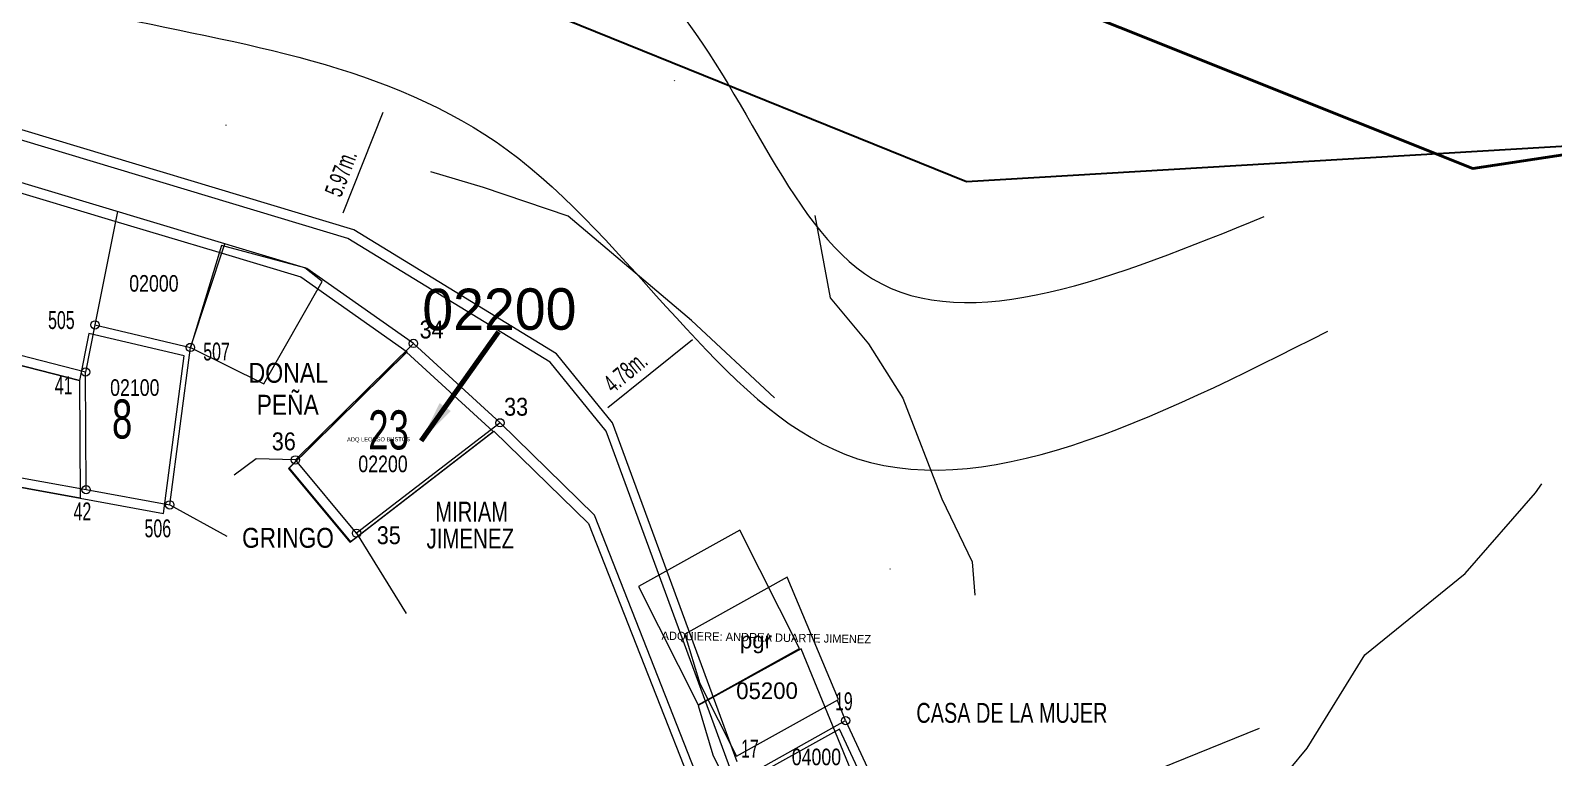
# Model space of a CAD drawing. Header units: inches. Extents: x 610851 to 630254, y 1234683 to 1264905.
# Drawn here: x 623248.4 to 623432.1, y 1244625.4 to 1244713.1 of the extents above; entities that cross this region are included whole.
import ezdxf
from ezdxf.enums import TextEntityAlignment as Align

# ---------------------------------------------------------------- set-up
doc = ezdxf.new("R2010")
doc.units = ezdxf.units.IN
doc.header["$MEASUREMENT"] = 0
doc.linetypes.add('DGN6', pattern=[126.423315, 0, -25.284663, 50.569326, -25.284663, 0, -25.284663])
for name, color, linetype, lineweight in [('Areas Administrativas', 7, 'Continuous', 0), ('CONTORNOLevel 61', 7, 'Continuous', 0), ('Default', 7, 'Continuous', 0), ('LAYER000', 7, 'Continuous', 0), ('Level 18', 7, 'Continuous', 0), ('Level 2', 7, 'Continuous', 0), ('Level 20', 7, 'Continuous', 0), ('Level 3', 7, 'Continuous', 0), ('Level 4', 7, 'Continuous', 0), ('Level 51', 7, 'Continuous', 0), ('Level 7', 7, 'Continuous', 0), ('mon proposed', 3, 'Continuous', 0)]:
    doc.layers.add(name, color=color, linetype=linetype, lineweight=lineweight)
doc.styles.add('Styledgn000', font='dgn000.shx')
doc.styles.add('Styledgn003', font='dgn003.shx')
doc.styles.add('Styledgn032', font='dgn032.shx')
doc.styles.add('Styletxt', font='txt.shx')
doc.styles.add('Working', font='dgn001.shx', dxfattribs={"height": 2.7432})
doc.dimstyles.new('STANDARD-Linear', dxfattribs={"dimtxt": 1.5, "dimasz": 1.13, "dimexe": 0.125, "dimexo": 0.000625, "dimgap": 0.3, "dimtad": 1, "dimzin": 7, "dimdsep": 46, "dimtxsty": 'Styletxt', "dimsah": 1, "dimcen": 2.5, "dimclrd": 1, "dimclre": 1, "dimclrt": 2, "dimaunit": 1, "dimadec": 7, "dimazin": 0, "dimtfac": 1, "dimtofl": 0, "dimtmove": 1, "dimatfit": 3, "dimfxl": 1, "dimtolj": 1, "dimtzin": 0, "dimarcsym": 0})

msp = doc.modelspace()

# ---------------------------------------------------------------- linework, layer by layer
at = {"layer": 'Areas Administrativas', "color": 6, "linetype": 'Continuous', "lineweight": 30, "flags": 128}
msp.add_lwpolyline([(622894.85156, 1244814.06041), (622977.90514, 1244870.56768), (623037.54252, 1244902.51628), (623179.18129, 1244791.76114), (623271.83222, 1244731.05881), (623361.28829, 1244694.8504), (623468.84856, 1244701.24012), (623583.86351, 1244712.95461), (623586.06059, 1244795.83131), (623702.07331, 1244785.37142), (623718.04761, 1244704.43498), (623807.50368, 1244704.43498), (623876.72564, 1244791.76114), (623892.69993, 1244841.81394), (623935.29806, 1244848.20366), (623980.68813, 1244838.49389)], dxfattribs=at)
at = {"layer": 'CONTORNOLevel 61', "color": 3, "linetype": 'Continuous', "lineweight": 40, "flags": 128}
msp.add_lwpolyline([(623830.08827, 1244691.95211), (623649.64127, 1244719.6636), (623507.57259, 1244709.33135), (623422.33138, 1244696.41603), (623280.2627, 1244753.24351), (623019.37295, 1244903.06143), (622897.9688, 1244869.48157), (622883.33142, 1244790.26752), (622985.79303, 1244425.19404), (623003.87447, 1244107.47681), (623001.29138, 1243955.07586)], dxfattribs=at)
at = {"layer": 'Default', "color": 2, "linetype": 'Continuous', "lineweight": 0, "flags": 128}
msp.add_lwpolyline([(623328.92093, 1244631.71076), (623341.1601, 1244638.508), (623333.96356, 1244652.79824), (623321.7244, 1244646.001), (623328.92093, 1244631.71076)], dxfattribs=at)
msp.add_lwpolyline([(623328.92093, 1244631.71076), (623341.1601, 1244638.508), (623333.96356, 1244652.79824), (623321.7244, 1244646.001), (623328.92093, 1244631.71076)], dxfattribs=at)
msp.add_lwpolyline([(623328.92093, 1244631.71076), (623341.1601, 1244638.508), (623333.96356, 1244652.79824), (623321.7244, 1244646.001), (623328.92093, 1244631.71076)], dxfattribs=at)
at = {"layer": 'LAYER000', "color": 4, "linetype": 'Continuous', "lineweight": 0}
for p, q in [((623287.42429, 1244689.00496), (623237.00449, 1244704.17696)), ((623287.42429, 1244689.00496), (623237.00449, 1244704.17696)), ((623287.42429, 1244689.00496), (623237.00449, 1244704.17696)), ((623281.74359, 1244684.35966), (623233.24049, 1244698.94366)), ((623281.74359, 1244684.35966), (623233.24049, 1244698.94366)), ((623281.74359, 1244684.35966), (623233.24049, 1244698.94366)), ((623311.83279, 1244674.05896), (623287.42429, 1244689.00496)), ((623311.83279, 1244674.05896), (623287.42429, 1244689.00496)), ((623311.83279, 1244674.05896), (623287.42429, 1244689.00496)), ((623294.58999, 1244675.31066), (623281.74359, 1244684.35966)), ((623294.58999, 1244675.31066), (623281.74359, 1244684.35966)), ((623294.58999, 1244675.31066), (623281.74359, 1244684.35966)), ((623318.57789, 1244665.74196), (623311.83279, 1244674.05896)), ((623318.57789, 1244665.74196), (623311.83279, 1244674.05896)), ((623318.57789, 1244665.74196), (623311.83279, 1244674.05896)), ((623316.43749, 1244654.60666), (623305.03099, 1244665.73566)), ((623316.43749, 1244654.60666), (623305.03099, 1244665.73566)), ((623316.43749, 1244654.60666), (623305.03099, 1244665.73566)), ((623333.61879, 1244624.83696), (623318.57789, 1244665.74196)), ((623333.61879, 1244624.83696), (623318.57789, 1244665.74196)), ((623333.61879, 1244624.83696), (623318.57789, 1244665.74196)), ((623337.04259, 1244602.17766), (623316.43749, 1244654.60666)), ((623337.04259, 1244602.17766), (623316.43749, 1244654.60666)), ((623337.04259, 1244602.17766), (623316.43749, 1244654.60666))]:
    msp.add_line(p, q, dxfattribs=at)
at = {"layer": 'LAYER000', "color": 1, "linetype": 'Continuous', "lineweight": 0}
for p, q in [((623258.92457, 1244691.22092), (623256.19792, 1244677.54963)), ((623258.92457, 1244691.22092), (623256.19792, 1244677.54963)), ((623258.92457, 1244691.22092), (623256.19792, 1244677.54963)), ((623267.70439, 1244674.82352), (623271.8528, 1244687.33364)), ((623267.70439, 1244674.82352), (623271.8528, 1244687.33364)), ((623267.70439, 1244674.82352), (623271.8528, 1244687.33364))]:
    msp.add_line(p, q, dxfattribs=at)
at = {"layer": 'LAYER000', "color": 1, "linetype": 'Continuous', "lineweight": 0, "flags": 128}
for points in [[(623286.11715, 1244691.04982), (623290.95484, 1244703.22262)], [(623286.11715, 1244691.04982), (623290.95484, 1244703.22262)], [(623286.11715, 1244691.04982), (623290.95484, 1244703.22262)], [(623318.01857, 1244667.57937), (623328.23615, 1244675.7758)], [(623318.01857, 1244667.57937), (623328.23615, 1244675.7758)], [(623318.01857, 1244667.57937), (623328.23615, 1244675.7758)], [(623280.37149, 1244661.26682), (623275.62142, 1244661.38683), (623272.99795, 1244659.42136)], [(623280.37149, 1244661.26682), (623275.62142, 1244661.38683), (623272.99795, 1244659.42136)], [(623280.37149, 1244661.26682), (623275.62142, 1244661.38683), (623272.99795, 1244659.42136)], [(623265.21676, 1244655.83668), (623272.0877, 1244652.04219)], [(623265.21676, 1244655.83668), (623272.0877, 1244652.04219)], [(623265.21676, 1244655.83668), (623272.0877, 1244652.04219)], [(623287.73399, 1244652.41866), (623293.72341, 1244642.73082)], [(623287.73399, 1244652.41866), (623293.72341, 1244642.73082)], [(623287.73399, 1244652.41866), (623293.72341, 1244642.73082)], [(623365.19149, 1244616.14796), (623396.60551, 1244628.91793)], [(623365.19149, 1244616.14796), (623396.60551, 1244628.91793)], [(623365.19149, 1244616.14796), (623396.60551, 1244628.91793)]]:
    msp.add_lwpolyline(points, dxfattribs=at)
at = {"layer": 'LAYER000', "color": 1, "linetype": 'Continuous', "lineweight": 0}
for points, knots in [([(622935.52212, 1244904.55236), (622956.16181, 1244906.91028), (623002.7747, 1244912.23545), (623080.87554, 1244864.18944), (623158.23557, 1244800.78744), (623234.24786, 1244723.5243), (623325.17701, 1244738.35517), (623345.34254, 1244669.45022), (623379.34322, 1244683.34315), (623397.17965, 1244690.63124)], [0, 0, 0, 0, 0.113801214, 0.257009748, 0.488972779, 0.692809216, 0.829460035, 0.910536414, 1, 1, 1, 1]), ([(622935.52212, 1244904.55236), (622956.16181, 1244906.91028), (623002.7747, 1244912.23545), (623080.87554, 1244864.18944), (623158.23557, 1244800.78744), (623234.24786, 1244723.5243), (623325.17701, 1244738.35517), (623345.34254, 1244669.45022), (623379.34322, 1244683.34315), (623397.17965, 1244690.63124)], [0, 0, 0, 0, 0.113801214, 0.257009748, 0.488972779, 0.692809216, 0.829460035, 0.910536414, 1, 1, 1, 1]), ([(622935.52212, 1244904.55236), (622956.16181, 1244906.91028), (623002.7747, 1244912.23545), (623080.87554, 1244864.18944), (623158.23557, 1244800.78744), (623234.24786, 1244723.5243), (623325.17701, 1244738.35517), (623345.34254, 1244669.45022), (623379.34322, 1244683.34315), (623397.17965, 1244690.63124)], [0, 0, 0, 0, 0.113801214, 0.257009748, 0.488972779, 0.692809216, 0.829460035, 0.910536414, 1, 1, 1, 1]), ([(622934.71029, 1244886.41743), (622952.45105, 1244889.143), (622982.82569, 1244893.80955), (623016.04797, 1244868.94925), (623048.25271, 1244862.84663), (623070.24743, 1244845.78014), (623086.49844, 1244832.27633), (623099.93368, 1244820.98059), (623112.44388, 1244805.54213), (623139.8163, 1244793.10116), (623166.26623, 1244766.33973), (623201.57369, 1244731.52155), (623252.32094, 1244714.07571), (623310.45575, 1244706.69782), (623343.7404, 1244645.90847), (623383.85769, 1244666.18506), (623404.83649, 1244676.78843)], [0, 0, 0, 0, 0.094495204, 0.161788922, 0.218321324, 0.272433928, 0.312526691, 0.335755742, 0.369392212, 0.420899995, 0.497881445, 0.576292096, 0.692048059, 0.788186899, 0.889235204, 1, 1, 1, 1]), ([(622934.71029, 1244886.41743), (622952.45105, 1244889.143), (622982.82569, 1244893.80955), (623016.04797, 1244868.94925), (623048.25271, 1244862.84663), (623070.24743, 1244845.78014), (623086.49844, 1244832.27633), (623099.93368, 1244820.98059), (623112.44388, 1244805.54213), (623139.8163, 1244793.10116), (623166.26623, 1244766.33973), (623201.57369, 1244731.52155), (623252.32094, 1244714.07571), (623310.45575, 1244706.69782), (623343.7404, 1244645.90847), (623383.85769, 1244666.18506), (623404.83649, 1244676.78843)], [0, 0, 0, 0, 0.094495204, 0.161788922, 0.218321324, 0.272433928, 0.312526691, 0.335755742, 0.369392212, 0.420899995, 0.497881445, 0.576292096, 0.692048059, 0.788186899, 0.889235204, 1, 1, 1, 1]), ([(622934.71029, 1244886.41743), (622952.45105, 1244889.143), (622982.82569, 1244893.80955), (623016.04797, 1244868.94925), (623048.25271, 1244862.84663), (623070.24743, 1244845.78014), (623086.49844, 1244832.27633), (623099.93368, 1244820.98059), (623112.44388, 1244805.54213), (623139.8163, 1244793.10116), (623166.26623, 1244766.33973), (623201.57369, 1244731.52155), (623252.32094, 1244714.07571), (623310.45575, 1244706.69782), (623343.7404, 1244645.90847), (623383.85769, 1244666.18506), (623404.83649, 1244676.78843)], [0, 0, 0, 0, 0.094495204, 0.161788922, 0.218321324, 0.272433928, 0.312526691, 0.335755742, 0.369392212, 0.420899995, 0.497881445, 0.576292096, 0.692048059, 0.788186899, 0.889235204, 1, 1, 1, 1])]:
    msp.add_open_spline(points, degree=3, knots=knots, dxfattribs=at)
for p in [(623280.36829, 1244661.27566), (623280.36829, 1244661.27566), (623280.36829, 1244661.27566), (623287.73399, 1244652.42366), (623287.73399, 1244652.42366), (623287.73399, 1244652.42366)]:
    msp.add_point(p, dxfattribs=at)
at = {"layer": 'Level 18', "color": 2, "linetype": 'Continuous', "lineweight": 0}
msp.add_line((623346.70299, 1244629.80896), (623345.74269, 1244632.22512), dxfattribs=at)
msp.add_line((623346.70299, 1244629.80896), (623345.74269, 1244632.22512), dxfattribs=at)
msp.add_line((623346.70299, 1244629.80896), (623345.74269, 1244632.22512), dxfattribs=at)
at = {"layer": 'Level 2', "color": 1, "linetype": 'DGN6', "lineweight": 0, "flags": 128}
for points in [[(622922.75758, 1244957.5882), (622933.44258, 1244955.6662), (622937.02558, 1244953.1612), (622942.66858, 1244948.1352), (622947.78658, 1244944.6302), (622953.91958, 1244941.1342), (622961.59358, 1244936.1302), (622965.17058, 1244934.1332), (622969.74558, 1244933.6722), (622978.38158, 1244933.2532), (622986.00858, 1244932.3152), (622994.63258, 1244932.9122), (622998.69458, 1244932.9542), (623010.89558, 1244931.5552), (623017.02858, 1244928.0602), (623021.62158, 1244926.0742), (623026.23758, 1244922.0552), (623031.89858, 1244915.5042), (623036.07158, 1244905.8882), (623039.74958, 1244895.2502), (623043.39158, 1244887.6622), (623047.58258, 1244876.5202), (623056.31258, 1244867.9682), (623089.93058, 1244858.6562), (623097.59858, 1244854.1602), (623107.33158, 1244846.6352), (623117.03058, 1244842.1592), (623129.29158, 1244835.6772), (623136.43958, 1244832.1922), (623147.20058, 1244823.6612), (623156.42058, 1244816.6392), (623163.12658, 1244807.5572), (623166.23758, 1244801.9972), (623170.94158, 1244790.3532), (623174.09958, 1244780.7262), (623178.22058, 1244775.6852), (623181.33658, 1244769.6162), (623184.94358, 1244765.0782), (623186.48958, 1244763.0602), (623196.20658, 1244757.0602), (623206.90258, 1244754.1202), (623217.06758, 1244753.2092), (623224.74758, 1244747.6962), (623233.93258, 1244743.7242), (623246.15158, 1244740.8002), (623254.83458, 1244736.3142), (623268.54758, 1244735.9472), (623278.75358, 1244731.4772), (623289.96958, 1244727.5262), (623297.10658, 1244725.0582), (623305.26458, 1244722.0922), (623309.85058, 1244720.6142), (623318.52258, 1244717.1452), (623326.77458, 1244706.0462), (623333.90558, 1244704.0862), (623342.12758, 1244695.5282), (623344.83758, 1244680.8132), (623349.47058, 1244675.2692), (623353.60858, 1244668.7032), (623358.31958, 1244656.5502), (623361.96158, 1244648.9622), (623362.55758, 1244641.3422), (623364.18658, 1244632.2082), (623366.84258, 1244622.0682), (623367.43858, 1244614.4482), (623370.60258, 1244604.3132), (623373.15258, 1244603.3222), (623379.24458, 1244603.3852), (623387.31358, 1244608.0442), (623394.32058, 1244616.7592), (623402.33158, 1244626.5022), (623409.30958, 1244637.7582), (623421.38158, 1244647.5422), (623429.89958, 1244657.2902), (623436.88858, 1244667.5302), (623446.41658, 1244677.7962), (623460.51858, 1244687.6012), (623476.16858, 1244695.3892), (623492.35458, 1244700.6402), (623504.49058, 1244704.8332), (623518.18058, 1244706.4992), (623528.81158, 1244709.1512), (623535.94258, 1244707.1912), (623551.67358, 1244707.8622), (623564.87358, 1244707.9992), (623578.57458, 1244708.6492), (623589.77758, 1244705.7142), (623602.99458, 1244704.3262), (623609.08658, 1244704.3892), (623617.22758, 1244702.9482)], [(622922.75758, 1244957.5882), (622933.44258, 1244955.6662), (622937.02558, 1244953.1612), (622942.66858, 1244948.1352), (622947.78658, 1244944.6302), (622953.91958, 1244941.1342), (622961.59358, 1244936.1302), (622965.17058, 1244934.1332), (622969.74558, 1244933.6722), (622978.38158, 1244933.2532), (622986.00858, 1244932.3152), (622994.63258, 1244932.9122), (622998.69458, 1244932.9542), (623010.89558, 1244931.5552), (623017.02858, 1244928.0602), (623021.62158, 1244926.0742), (623026.23758, 1244922.0552), (623031.89858, 1244915.5042), (623036.07158, 1244905.8882), (623039.74958, 1244895.2502), (623043.39158, 1244887.6622), (623047.58258, 1244876.5202), (623056.31258, 1244867.9682), (623089.93058, 1244858.6562), (623097.59858, 1244854.1602), (623107.33158, 1244846.6352), (623117.03058, 1244842.1592), (623129.29158, 1244835.6772), (623136.43958, 1244832.1922), (623147.20058, 1244823.6612), (623156.42058, 1244816.6392), (623163.12658, 1244807.5572), (623166.23758, 1244801.9972), (623170.94158, 1244790.3532), (623174.09958, 1244780.7262), (623178.22058, 1244775.6852), (623181.33658, 1244769.6162), (623184.94358, 1244765.0782), (623186.48958, 1244763.0602), (623196.20658, 1244757.0602), (623206.90258, 1244754.1202), (623217.06758, 1244753.2092), (623224.74758, 1244747.6962), (623233.93258, 1244743.7242), (623246.15158, 1244740.8002), (623254.83458, 1244736.3142), (623268.54758, 1244735.9472), (623278.75358, 1244731.4772), (623289.96958, 1244727.5262), (623297.10658, 1244725.0582), (623305.26458, 1244722.0922), (623309.85058, 1244720.6142), (623318.52258, 1244717.1452), (623326.77458, 1244706.0462), (623333.90558, 1244704.0862), (623342.12758, 1244695.5282), (623344.83758, 1244680.8132), (623349.47058, 1244675.2692), (623353.60858, 1244668.7032), (623358.31958, 1244656.5502), (623361.96158, 1244648.9622), (623362.55758, 1244641.3422), (623364.18658, 1244632.2082), (623366.84258, 1244622.0682), (623367.43858, 1244614.4482), (623370.60258, 1244604.3132), (623373.15258, 1244603.3222), (623379.24458, 1244603.3852), (623387.31358, 1244608.0442), (623394.32058, 1244616.7592), (623402.33158, 1244626.5022), (623409.30958, 1244637.7582), (623421.38158, 1244647.5422), (623429.89958, 1244657.2902), (623436.88858, 1244667.5302), (623446.41658, 1244677.7962), (623460.51858, 1244687.6012), (623476.16858, 1244695.3892), (623492.35458, 1244700.6402), (623504.49058, 1244704.8332), (623518.18058, 1244706.4992), (623528.81158, 1244709.1512), (623535.94258, 1244707.1912), (623551.67358, 1244707.8622), (623564.87358, 1244707.9992), (623578.57458, 1244708.6492), (623589.77758, 1244705.7142), (623602.99458, 1244704.3262), (623609.08658, 1244704.3892), (623617.22758, 1244702.9482)], [(622922.75758, 1244957.5882), (622933.44258, 1244955.6662), (622937.02558, 1244953.1612), (622942.66858, 1244948.1352), (622947.78658, 1244944.6302), (622953.91958, 1244941.1342), (622961.59358, 1244936.1302), (622965.17058, 1244934.1332), (622969.74558, 1244933.6722), (622978.38158, 1244933.2532), (622986.00858, 1244932.3152), (622994.63258, 1244932.9122), (622998.69458, 1244932.9542), (623010.89558, 1244931.5552), (623017.02858, 1244928.0602), (623021.62158, 1244926.0742), (623026.23758, 1244922.0552), (623031.89858, 1244915.5042), (623036.07158, 1244905.8882), (623039.74958, 1244895.2502), (623043.39158, 1244887.6622), (623047.58258, 1244876.5202), (623056.31258, 1244867.9682), (623089.93058, 1244858.6562), (623097.59858, 1244854.1602), (623107.33158, 1244846.6352), (623117.03058, 1244842.1592), (623129.29158, 1244835.6772), (623136.43958, 1244832.1922), (623147.20058, 1244823.6612), (623156.42058, 1244816.6392), (623163.12658, 1244807.5572), (623166.23758, 1244801.9972), (623170.94158, 1244790.3532), (623174.09958, 1244780.7262), (623178.22058, 1244775.6852), (623181.33658, 1244769.6162), (623184.94358, 1244765.0782), (623186.48958, 1244763.0602), (623196.20658, 1244757.0602), (623206.90258, 1244754.1202), (623217.06758, 1244753.2092), (623224.74758, 1244747.6962), (623233.93258, 1244743.7242), (623246.15158, 1244740.8002), (623254.83458, 1244736.3142), (623268.54758, 1244735.9472), (623278.75358, 1244731.4772), (623289.96958, 1244727.5262), (623297.10658, 1244725.0582), (623305.26458, 1244722.0922), (623309.85058, 1244720.6142), (623318.52258, 1244717.1452), (623326.77458, 1244706.0462), (623333.90558, 1244704.0862), (623342.12758, 1244695.5282), (623344.83758, 1244680.8132), (623349.47058, 1244675.2692), (623353.60858, 1244668.7032), (623358.31958, 1244656.5502), (623361.96158, 1244648.9622), (623362.55758, 1244641.3422), (623364.18658, 1244632.2082), (623366.84258, 1244622.0682), (623367.43858, 1244614.4482), (623370.60258, 1244604.3132), (623373.15258, 1244603.3222), (623379.24458, 1244603.3852), (623387.31358, 1244608.0442), (623394.32058, 1244616.7592), (623402.33158, 1244626.5022), (623409.30958, 1244637.7582), (623421.38158, 1244647.5422), (623429.89958, 1244657.2902), (623436.88858, 1244667.5302), (623446.41658, 1244677.7962), (623460.51858, 1244687.6012), (623476.16858, 1244695.3892), (623492.35458, 1244700.6402), (623504.49058, 1244704.8332), (623518.18058, 1244706.4992), (623528.81158, 1244709.1512), (623535.94258, 1244707.1912), (623551.67358, 1244707.8622), (623564.87358, 1244707.9992), (623578.57458, 1244708.6492), (623589.77758, 1244705.7142), (623602.99458, 1244704.3262), (623609.08658, 1244704.3892), (623617.22758, 1244702.9482)], [(623612.30958, 1244689.1702), (623599.61258, 1244689.5482), (623587.40458, 1244691.4552), (623576.23658, 1244691.3392), (623561.00058, 1244691.6902), (623549.31858, 1244692.0782), (623535.06858, 1244694.9812), (623523.91758, 1244693.3412), (623512.78458, 1244690.1752), (623503.18058, 1244686.5172), (623488.03858, 1244678.7352), (623478.45758, 1244673.0432), (623468.87758, 1244667.3522), (623454.32058, 1244652.9672), (623448.83658, 1244644.2682), (623440.83158, 1244634.0172), (623430.30558, 1244622.2152), (623423.32858, 1244610.9592), (623413.80058, 1244600.6922), (623400.78458, 1244584.7982), (623395.27658, 1244578.1322), (623385.71958, 1244570.4072), (623380.17658, 1244566.7912), (623373.58858, 1244565.7062), (623367.98058, 1244567.6822), (623365.90258, 1244571.7272), (623364.31558, 1244577.3032), (623360.51958, 1244598.1082), (623357.76358, 1244616.8902), (623355.64458, 1244624.4942), (623353.48458, 1244635.6562), (623351.78458, 1244650.8902), (623344.57658, 1244659.4582), (623338.37858, 1244668.5452), (623328.11358, 1244678.0982), (623313.24458, 1244690.6542), (623303.04958, 1244694.1082), (623289.80358, 1244698.0382), (623273.51758, 1244701.4282), (623254.70458, 1244703.7762), (623237.36158, 1244710.7142), (623227.19058, 1244712.1342), (623211.90158, 1244717.0602), (623200.65058, 1244724.0612), (623187.32758, 1244734.5992), (623183.66758, 1244743.7132), (623173.95758, 1244749.2042), (623169.31158, 1244755.7652), (623163.14358, 1244762.3112), (623157.49458, 1244767.8452)], [(623612.30958, 1244689.1702), (623599.61258, 1244689.5482), (623587.40458, 1244691.4552), (623576.23658, 1244691.3392), (623561.00058, 1244691.6902), (623549.31858, 1244692.0782), (623535.06858, 1244694.9812), (623523.91758, 1244693.3412), (623512.78458, 1244690.1752), (623503.18058, 1244686.5172), (623488.03858, 1244678.7352), (623478.45758, 1244673.0432), (623468.87758, 1244667.3522), (623454.32058, 1244652.9672), (623448.83658, 1244644.2682), (623440.83158, 1244634.0172), (623430.30558, 1244622.2152), (623423.32858, 1244610.9592), (623413.80058, 1244600.6922), (623400.78458, 1244584.7982), (623395.27658, 1244578.1322), (623385.71958, 1244570.4072), (623380.17658, 1244566.7912), (623373.58858, 1244565.7062), (623367.98058, 1244567.6822), (623365.90258, 1244571.7272), (623364.31558, 1244577.3032), (623360.51958, 1244598.1082), (623357.76358, 1244616.8902), (623355.64458, 1244624.4942), (623353.48458, 1244635.6562), (623351.78458, 1244650.8902), (623344.57658, 1244659.4582), (623338.37858, 1244668.5452), (623328.11358, 1244678.0982), (623313.24458, 1244690.6542), (623303.04958, 1244694.1082), (623289.80358, 1244698.0382), (623273.51758, 1244701.4282), (623254.70458, 1244703.7762), (623237.36158, 1244710.7142), (623227.19058, 1244712.1342), (623211.90158, 1244717.0602), (623200.65058, 1244724.0612), (623187.32758, 1244734.5992), (623183.66758, 1244743.7132), (623173.95758, 1244749.2042), (623169.31158, 1244755.7652), (623163.14358, 1244762.3112), (623157.49458, 1244767.8452)], [(623612.30958, 1244689.1702), (623599.61258, 1244689.5482), (623587.40458, 1244691.4552), (623576.23658, 1244691.3392), (623561.00058, 1244691.6902), (623549.31858, 1244692.0782), (623535.06858, 1244694.9812), (623523.91758, 1244693.3412), (623512.78458, 1244690.1752), (623503.18058, 1244686.5172), (623488.03858, 1244678.7352), (623478.45758, 1244673.0432), (623468.87758, 1244667.3522), (623454.32058, 1244652.9672), (623448.83658, 1244644.2682), (623440.83158, 1244634.0172), (623430.30558, 1244622.2152), (623423.32858, 1244610.9592), (623413.80058, 1244600.6922), (623400.78458, 1244584.7982), (623395.27658, 1244578.1322), (623385.71958, 1244570.4072), (623380.17658, 1244566.7912), (623373.58858, 1244565.7062), (623367.98058, 1244567.6822), (623365.90258, 1244571.7272), (623364.31558, 1244577.3032), (623360.51958, 1244598.1082), (623357.76358, 1244616.8902), (623355.64458, 1244624.4942), (623353.48458, 1244635.6562), (623351.78458, 1244650.8902), (623344.57658, 1244659.4582), (623338.37858, 1244668.5452), (623328.11358, 1244678.0982), (623313.24458, 1244690.6542), (623303.04958, 1244694.1082), (623289.80358, 1244698.0382), (623273.51758, 1244701.4282), (623254.70458, 1244703.7762), (623237.36158, 1244710.7142), (623227.19058, 1244712.1342), (623211.90158, 1244717.0602), (623200.65058, 1244724.0612), (623187.32758, 1244734.5992), (623183.66758, 1244743.7132), (623173.95758, 1244749.2042), (623169.31158, 1244755.7652), (623163.14358, 1244762.3112), (623157.49458, 1244767.8452)]]:
    msp.add_lwpolyline(points, dxfattribs=at)
at = {"layer": 'Level 2', "color": 6, "linetype": 'Continuous', "lineweight": 0, "flags": 128}
for points in [[(623332.87887, 1244623.81346), (623317.83787, 1244664.71846), (623311.09287, 1244673.03546), (623286.68387, 1244687.98146), (623236.26387, 1244703.15346)], [(623332.87887, 1244623.81346), (623317.83787, 1244664.71846), (623311.09287, 1244673.03546), (623286.68387, 1244687.98146), (623236.26387, 1244703.15346)], [(623332.87887, 1244623.81346), (623317.83787, 1244664.71846), (623311.09287, 1244673.03546), (623286.68387, 1244687.98146), (623236.26387, 1244703.15346)], [(623232.49987, 1244697.91946), (623258.18487, 1244690.19746), (623271.11287, 1244686.31046), (623281.00287, 1244683.33546), (623293.84987, 1244674.28746), (623279.62787, 1244660.24746), (623286.99387, 1244651.39546), (623304.29087, 1244664.71246), (623315.69687, 1244653.58346), (623336.30287, 1244601.14946), (623340.12287, 1244579.48946), (623343.62687, 1244563.71746), (623347.50487, 1244551.94446), (623349.48187, 1244544.67946), (623337.85687, 1244523.94446), (623336.44887, 1244516.29846), (623253.81387, 1244443.09746)], [(623232.49987, 1244697.91946), (623258.18487, 1244690.19746), (623271.11287, 1244686.31046), (623281.00287, 1244683.33546), (623293.84987, 1244674.28746), (623279.62787, 1244660.24746), (623286.99387, 1244651.39546), (623304.29087, 1244664.71246), (623315.69687, 1244653.58346), (623336.30287, 1244601.14946), (623340.12287, 1244579.48946), (623343.62687, 1244563.71746), (623347.50487, 1244551.94446), (623349.48187, 1244544.67946), (623337.85687, 1244523.94446), (623336.44887, 1244516.29846), (623253.81387, 1244443.09746)], [(623232.49987, 1244697.91946), (623258.18487, 1244690.19746), (623271.11287, 1244686.31046), (623281.00287, 1244683.33546), (623293.84987, 1244674.28746), (623279.62787, 1244660.24746), (623286.99387, 1244651.39546), (623304.29087, 1244664.71246), (623315.69687, 1244653.58346), (623336.30287, 1244601.14946), (623340.12287, 1244579.48946), (623343.62687, 1244563.71746), (623347.50487, 1244551.94446), (623349.48187, 1244544.67946), (623337.85687, 1244523.94446), (623336.44887, 1244516.29846), (623253.81387, 1244443.09746)], [(623216.04887, 1244663.64046), (623254.39287, 1244656.65146), (623264.47687, 1244654.81346), (623266.96387, 1244673.80046), (623255.45787, 1244676.52646), (623254.32287, 1244670.83846), (623224.04587, 1244678.58846)], [(623216.04887, 1244663.64046), (623254.39287, 1244656.65146), (623264.47687, 1244654.81346), (623266.96387, 1244673.80046), (623255.45787, 1244676.52646), (623254.32287, 1244670.83846), (623224.04587, 1244678.58846)], [(623216.04887, 1244663.64046), (623254.39287, 1244656.65146), (623264.47687, 1244654.81346), (623266.96387, 1244673.80046), (623255.45787, 1244676.52646), (623254.32287, 1244670.83846), (623224.04587, 1244678.58846)], [(623293.77148, 1244674.24956), (623279.54948, 1244660.20956), (623286.91548, 1244651.35756), (623304.21248, 1244664.67456), (623293.77148, 1244674.24956)], [(623293.77148, 1244674.24956), (623279.54948, 1244660.20956), (623286.91548, 1244651.35756), (623304.21248, 1244664.67456), (623293.77148, 1244674.24956)], [(623293.77148, 1244674.24956), (623279.54948, 1244660.20956), (623286.91548, 1244651.35756), (623304.21248, 1244664.67456), (623293.77148, 1244674.24956)], [(623350.11687, 1244619.88446), (623345.96287, 1244628.78546), (623345.96287, 1244628.78546), (623333.67687, 1244621.93446)], [(623350.11687, 1244619.88446), (623345.96287, 1244628.78546), (623345.96287, 1244628.78546), (623333.67687, 1244621.93446)], [(623350.11687, 1244619.88446), (623345.96287, 1244628.78546), (623345.96287, 1244628.78546), (623333.67687, 1244621.93446)]]:
    msp.add_lwpolyline(points, dxfattribs=at)
at = {"layer": 'Level 20', "color": 2, "linetype": 'Continuous', "lineweight": 0, "flags": 128}
msp.add_lwpolyline([(623254.39287, 1244656.65046), (623216.04887, 1244663.63946), (623224.04587, 1244678.58746), (623254.32287, 1244670.83746), (623254.39287, 1244656.65046)], dxfattribs=at)
msp.add_lwpolyline([(623254.39287, 1244656.65046), (623216.04887, 1244663.63946), (623224.04587, 1244678.58746), (623254.32287, 1244670.83746), (623254.39287, 1244656.65046)], dxfattribs=at)
msp.add_lwpolyline([(623254.39287, 1244656.65046), (623216.04887, 1244663.63946), (623224.04587, 1244678.58746), (623254.32287, 1244670.83746), (623254.39287, 1244656.65046)], dxfattribs=at)
at = {"layer": 'Level 3', "color": 6, "linetype": 'Continuous', "lineweight": 0}
for p, q in [((623255.06349, 1244671.86166), (623224.78609, 1244679.61166)), ((623255.06349, 1244671.86166), (623224.78609, 1244679.61166)), ((623255.06349, 1244671.86166), (623224.78609, 1244679.61166)), ((623256.19792, 1244677.54963), (623267.70439, 1244674.82352)), ((623256.19792, 1244677.54963), (623267.70439, 1244674.82352)), ((623256.19792, 1244677.54963), (623267.70439, 1244674.82352)), ((623280.36829, 1244661.27066), (623294.58999, 1244675.31066)), ((623280.36829, 1244661.27066), (623294.58999, 1244675.31066)), ((623280.36829, 1244661.27066), (623294.58999, 1244675.31066)), ((623255.13289, 1244657.67466), (623255.06349, 1244671.86166)), ((623255.13289, 1244657.67466), (623255.06349, 1244671.86166)), ((623255.13289, 1244657.67466), (623255.06349, 1244671.86166)), ((623305.03099, 1244665.73566), (623287.73399, 1244652.41866)), ((623305.03099, 1244665.73566), (623287.73399, 1244652.41866)), ((623305.03099, 1244665.73566), (623287.73399, 1244652.41866)), ((623216.78859, 1244664.66366), (623255.13289, 1244657.67466)), ((623216.78859, 1244664.66366), (623255.13289, 1244657.67466)), ((623216.78859, 1244664.66366), (623255.13289, 1244657.67466)), ((623287.73399, 1244652.41866), (623280.36829, 1244661.27066)), ((623287.73399, 1244652.41866), (623280.36829, 1244661.27066)), ((623287.73399, 1244652.41866), (623280.36829, 1244661.27066)), ((623334.41719, 1244622.95796), (623346.70299, 1244629.80896)), ((623334.41719, 1244622.95796), (623346.70299, 1244629.80896)), ((623334.41719, 1244622.95796), (623346.70299, 1244629.80896)), ((623346.70299, 1244629.80896), (623355.00959, 1244612.00896)), ((623346.70299, 1244629.80896), (623355.00959, 1244612.00896)), ((623346.70299, 1244629.80896), (623355.00959, 1244612.00896))]:
    msp.add_line(p, q, dxfattribs=at)
at = {"layer": 'Level 3', "color": 6, "linetype": 'Continuous', "lineweight": 0, "flags": 128}
for points in [[(623256.19792, 1244677.54963), (623255.06349, 1244671.86166)], [(623256.19792, 1244677.54963), (623255.06349, 1244671.86166)], [(623256.19792, 1244677.54963), (623255.06349, 1244671.86166)], [(623265.21676, 1244655.83668), (623267.70439, 1244674.82352)], [(623265.21676, 1244655.83668), (623267.70439, 1244674.82352)], [(623265.21676, 1244655.83668), (623267.70439, 1244674.82352)], [(623305.03099, 1244665.73566), (623294.58999, 1244675.31066)], [(623305.03099, 1244665.73566), (623294.58999, 1244675.31066)], [(623305.03099, 1244665.73566), (623294.58999, 1244675.31066)], [(623255.13289, 1244657.67466), (623265.21676, 1244655.83668)], [(623255.13289, 1244657.67466), (623265.21676, 1244655.83668)], [(623255.13289, 1244657.67466), (623265.21676, 1244655.83668)]]:
    msp.add_lwpolyline(points, dxfattribs=at)
at = {"layer": 'Level 4', "color": 5, "linetype": 'Continuous', "lineweight": 0}
for centre in [(623256.19792, 1244677.54963), (623256.19792, 1244677.54963), (623256.19792, 1244677.54963), (623267.70439, 1244674.82352), (623267.70439, 1244674.82352), (623267.70439, 1244674.82352), (623294.58999, 1244675.31066), (623294.58999, 1244675.31066), (623294.58999, 1244675.31066), (623255.06349, 1244671.86166), (623255.06349, 1244671.86166), (623255.06349, 1244671.86166), (623305.03099, 1244665.73566), (623305.03099, 1244665.73566), (623305.03099, 1244665.73566), (623280.37149, 1244661.26682), (623280.37149, 1244661.26682), (623280.37149, 1244661.26682), (623255.13289, 1244657.67466), (623255.13289, 1244657.67466), (623255.13289, 1244657.67466), (623265.21676, 1244655.83668), (623265.21676, 1244655.83668), (623265.21676, 1244655.83668), (623287.73796, 1244652.42171), (623287.73796, 1244652.42171), (623287.73796, 1244652.42171), (623346.70299, 1244629.80896), (623346.70299, 1244629.80896), (623346.70299, 1244629.80896)]:
    msp.add_circle(centre, 0.5, dxfattribs=at)
at = {"layer": 'Level 51', "color": 7, "linetype": 'Continuous', "lineweight": 0, "flags": 128}
msp.add_lwpolyline([(623328.93883, 1244631.64913), (623330.69357, 1244625.68173), (623335.06058, 1244616.8862), (623347.40412, 1244623.66008), (623341.32922, 1244638.462), (623328.93883, 1244631.64913)], dxfattribs=at)
msp.add_lwpolyline([(623328.93883, 1244631.64913), (623330.69357, 1244625.68173), (623335.06058, 1244616.8862), (623347.40412, 1244623.66008), (623341.32922, 1244638.462), (623328.93883, 1244631.64913)], dxfattribs=at)
msp.add_lwpolyline([(623328.93883, 1244631.64913), (623330.69357, 1244625.68173), (623335.06058, 1244616.8862), (623347.40412, 1244623.66008), (623341.32922, 1244638.462), (623328.93883, 1244631.64913)], dxfattribs=at)
at = {"layer": 'mon proposed', "color": 2, "linetype": 'Continuous', "lineweight": 0, "flags": 128}
for points in [[(623283.60679, 1244682.78852), (623281.51849, 1244684.42002), (623271.47209, 1244687.10882), (623267.70439, 1244674.82352), (623276.56549, 1244670.45372), (623283.60679, 1244682.78852)], [(623283.60679, 1244682.78852), (623281.51849, 1244684.42002), (623271.47209, 1244687.10882), (623267.70439, 1244674.82352), (623276.56549, 1244670.45372), (623283.60679, 1244682.78852)], [(623283.60679, 1244682.78852), (623281.51849, 1244684.42002), (623271.47209, 1244687.10882), (623267.70439, 1244674.82352), (623276.56549, 1244670.45372), (623283.60679, 1244682.78852)], [(623327.31639, 1244640.22491), (623329.11009, 1244634.26911), (623333.53449, 1244625.50231), (623345.83349, 1244632.35671), (623339.66199, 1244647.11861), (623327.31639, 1244640.22491)], [(623327.31639, 1244640.22491), (623329.11009, 1244634.26911), (623333.53449, 1244625.50231), (623345.83349, 1244632.35671), (623339.66199, 1244647.11861), (623327.31639, 1244640.22491)], [(623327.31639, 1244640.22491), (623329.11009, 1244634.26911), (623333.53449, 1244625.50231), (623345.83349, 1244632.35671), (623339.66199, 1244647.11861), (623327.31639, 1244640.22491)]]:
    msp.add_lwpolyline(points, dxfattribs=at)

# ---------------------------------------------------------------- texts
at = {"layer": 'LAYER000', "color": 1, "linetype": 'Continuous', "lineweight": 0, "style": 'Styledgn000'}
for s, height, rotation, width, p in [('5.97m.', 2.16, 69.2732161, 0.640472, (623285.85656, 1244692.82459)), ('5.97m.', 2.16, 69.2732161, 0.640472, (623285.85656, 1244692.82459)), ('5.97m.', 2.16, 69.2732161, 0.640472, (623285.85656, 1244692.82459)), ('4.78m.', 2.159994, 39.6831925, 0.640474, (623318.66756, 1244669.25159)), ('4.78m.', 2.159994, 39.6831925, 0.640474, (623318.66756, 1244669.25159)), ('4.78m.', 2.159994, 39.6831925, 0.640474, (623318.66756, 1244669.25159))]:
    msp.add_text(s, height=height, rotation=rotation, dxfattribs=dict(at, width=width)).set_placement(p)
for s, width, p in [('505', 0.664933, (623250.54356, 1244677.05059)), ('505', 0.664933, (623250.54356, 1244677.05059)), ('505', 0.664933, (623250.54356, 1244677.05059)), ('34', 0.9, (623295.34156, 1244675.91459)), ('34', 0.9, (623295.34156, 1244675.91459)), ('34', 0.9, (623295.34156, 1244675.91459)), ('507', 0.664933, (623269.25156, 1244673.25459)), ('507', 0.664933, (623269.25156, 1244673.25459)), ('507', 0.664933, (623269.25156, 1244673.25459)), ('41', 0.664933, (623251.35356, 1244669.17859)), ('41', 0.664933, (623251.35356, 1244669.17859)), ('41', 0.664933, (623251.35356, 1244669.17859)), ('33', 0.9, (623305.52956, 1244666.59259)), ('33', 0.9, (623305.52956, 1244666.59259)), ('33', 0.9, (623305.52956, 1244666.59259)), ('36', 0.9, (623277.51956, 1244662.41759)), ('36', 0.9, (623277.51956, 1244662.41759)), ('36', 0.9, (623277.51956, 1244662.41759)), ('42', 0.664933, (623253.61256, 1244653.96659)), ('42', 0.664933, (623253.61256, 1244653.96659)), ('42', 0.664933, (623253.61256, 1244653.96659)), ('506', 0.664933, (623262.17256, 1244651.92459)), ('506', 0.664933, (623262.17256, 1244651.92459)), ('506', 0.664933, (623262.17256, 1244651.92459)), ('35', 0.9, (623290.17656, 1244651.09759)), ('35', 0.9, (623290.17656, 1244651.09759)), ('35', 0.9, (623290.17656, 1244651.09759)), ('19', 0.664933, (623345.42356, 1244631.06159)), ('19', 0.664933, (623345.42356, 1244631.06159)), ('19', 0.664933, (623345.42356, 1244631.06159)), ('17', 0.664933, (623334.09056, 1244625.35759)), ('17', 0.664933, (623334.09056, 1244625.35759)), ('17', 0.664933, (623334.09056, 1244625.35759))]:
    msp.add_text(s, height=2.16, dxfattribs=dict(at, width=width)).set_placement(p)
at = {"layer": 'LAYER000', "color": 4, "linetype": 'Continuous', "lineweight": 0, "style": 'Styledgn000'}
for s, height, width, p in [('DONAL', 2.4, 0.866522, (623274.71856, 1244670.56959)), ('DONAL', 2.4, 0.866522, (623274.71856, 1244670.56959)), ('DONAL', 2.4, 0.866522, (623274.71856, 1244670.56959)), ('PEÑA', 2.4, 0.856267, (623275.69756, 1244666.71359)), ('PEÑA', 2.4, 0.856267, (623275.69756, 1244666.71359)), ('PEÑA', 2.4, 0.856267, (623275.69756, 1244666.71359)), ('8', 4.71478, 0.699008, (623258.24756, 1244663.83859)), ('8', 4.71478, 0.699008, (623258.24756, 1244663.83859)), ('8', 4.71478, 0.699008, (623258.24756, 1244663.83859)), ('23', 4.714776, 0.699008, (623289.14556, 1244662.52459)), ('23', 4.714776, 0.699008, (623289.14556, 1244662.52459)), ('23', 4.714776, 0.699008, (623289.14556, 1244662.52459)), ('MIRIAM', 2.4, 0.756745, (623297.23456, 1244653.81659)), ('MIRIAM', 2.4, 0.756745, (623297.23456, 1244653.81659)), ('MIRIAM', 2.4, 0.756745, (623297.23456, 1244653.81659)), ('GRINGO', 2.4, 0.850038, (623273.93256, 1244650.66159)), ('GRINGO', 2.4, 0.850038, (623273.93256, 1244650.66159)), ('GRINGO', 2.4, 0.850038, (623273.93256, 1244650.66159)), ('JIMENEZ', 2.4, 0.768585, (623296.16956, 1244650.57659)), ('JIMENEZ', 2.4, 0.768585, (623296.16956, 1244650.57659)), ('JIMENEZ', 2.4, 0.768585, (623296.16956, 1244650.57659)), ('CASA DE LA MUJER', 2.4, 0.74694, (623355.22756, 1244629.54359)), ('CASA DE LA MUJER', 2.4, 0.74694, (623355.22756, 1244629.54359)), ('CASA DE LA MUJER', 2.4, 0.74694, (623355.22756, 1244629.54359))]:
    msp.add_text(s, height=height, dxfattribs=dict(at, width=width)).set_placement(p)
at = {"layer": 'Level 18', "color": 2, "linetype": 'Continuous', "lineweight": 0, "style": 'Styledgn003'}
for s, p in [('pgr', (623335.89239, 1244639.52635)), ('pgr', (623335.89239, 1244639.52635)), ('pgr', (623335.89239, 1244639.52635)), ('05200', (623337.22945, 1244633.41406)), ('05200', (623337.22945, 1244633.41406)), ('05200', (623337.22945, 1244633.41406))]:
    msp.add_text(s, height=2, rotation=0.25, dxfattribs=at).set_placement(p, align=Align.MIDDLE_CENTER)
at = {"layer": 'Level 2', "color": 3, "linetype": 'Continuous', "lineweight": 0, "style": 'Styledgn032'}
msp.add_text('y otra', height=0.05, rotation=0.25, dxfattribs=at).set_placement((623289.71261, 1244662.25821), align=Align.MIDDLE_CENTER)
msp.add_text('y otra', height=0.05, rotation=0.25, dxfattribs=at).set_placement((623289.71261, 1244662.25821), align=Align.MIDDLE_CENTER)
msp.add_text('y otra', height=0.05, rotation=0.25, dxfattribs=at).set_placement((623289.71261, 1244662.25821), align=Align.MIDDLE_CENTER)
at = {"layer": 'Level 2', "color": 6, "linetype": 'Continuous', "lineweight": 0, "style": 'Styledgn000'}
msp.add_text('y otra', height=0.05, rotation=0.25, dxfattribs=at).set_placement((623289.71261, 1244662.25821), align=Align.MIDDLE_CENTER)
msp.add_text('y otra', height=0.05, rotation=0.25, dxfattribs=at).set_placement((623289.71261, 1244662.25821), align=Align.MIDDLE_CENTER)
msp.add_text('y otra', height=0.05, rotation=0.25, dxfattribs=at).set_placement((623289.71261, 1244662.25821), align=Align.MIDDLE_CENTER)
at = {"layer": 'Level 20', "color": 2, "linetype": 'Continuous', "lineweight": 0, "style": 'Styledgn003'}
msp.add_text('ADQ LEONSO BUSTOS', height=0.499998, rotation=0.25, dxfattribs=at).set_placement((623290.38957, 1244663.74709), align=Align.MIDDLE_CENTER)
msp.add_text('ADQ LEONSO BUSTOS', height=0.499998, rotation=0.25, dxfattribs=at).set_placement((623290.38957, 1244663.74709), align=Align.MIDDLE_CENTER)
msp.add_text('ADQ LEONSO BUSTOS', height=0.499998, rotation=0.25, dxfattribs=at).set_placement((623290.38957, 1244663.74709), align=Align.MIDDLE_CENTER)
at = {"layer": 'Level 7', "color": 7, "linetype": 'Continuous', "lineweight": 0, "style": 'Styledgn032', "width": 0.799999}
for s, p in [('02000', (623263.30138, 1244682.55859)), ('02000', (623263.30138, 1244682.55859)), ('02000', (623263.30138, 1244682.55859)), ('02100', (623260.99963, 1244669.98759)), ('02100', (623260.99963, 1244669.98759)), ('02100', (623260.99963, 1244669.98759)), ('02200', (623290.92414, 1244660.77959)), ('02200', (623290.92414, 1244660.77959)), ('02200', (623290.92414, 1244660.77959)), ('04000', (623343.18138, 1244625.42959)), ('04000', (623343.18138, 1244625.42959)), ('04000', (623343.18138, 1244625.42959))]:
    msp.add_text(s, height=1.999998, dxfattribs=at).set_placement(p, align=Align.MIDDLE_CENTER)
at = {"layer": 'Level 7', "color": 7, "linetype": 'Continuous', "lineweight": 0, "style": 'Styledgn000'}
msp.add_text('02200', height=5, rotation=0.25, dxfattribs=at).set_placement((623304.95693, 1244679.43539), align=Align.MIDDLE_CENTER)
msp.add_text('02200', height=5, rotation=0.25, dxfattribs=at).set_placement((623304.95693, 1244679.43539), align=Align.MIDDLE_CENTER)
msp.add_text('02200', height=5, rotation=0.25, dxfattribs=at).set_placement((623304.95693, 1244679.43539), align=Align.MIDDLE_CENTER)
at = {"layer": 'Level 7', "color": 7, "linetype": 'Continuous', "lineweight": 0, "style": 'Working'}
msp.add_text('ADQUIERE: ANDREA DUARTE JIMENEZ', height=1, rotation=358.9999939, dxfattribs=at).set_placement((623324.52315, 1244640.56332), align=Align.TOP_LEFT)
msp.add_text('ADQUIERE: ANDREA DUARTE JIMENEZ', height=1, rotation=358.9999939, dxfattribs=at).set_placement((623324.52315, 1244640.56332), align=Align.TOP_LEFT)
msp.add_text('ADQUIERE: ANDREA DUARTE JIMENEZ', height=1, rotation=358.9999939, dxfattribs=at).set_placement((623324.52315, 1244640.56332), align=Align.TOP_LEFT)

# ---------------------------------------------------------------- leaders
at = {"layer": 'Level 7', "color": 7, "linetype": 'Continuous', "lineweight": 0}
msp.add_leader([(623295.5233, 1244663.56573), (623304.86877, 1244676.70228)], dimstyle='STANDARD-Linear', override={"dimscale": 1, "dimtxt": 5, "dimasz": 5, "dimgap": 2.5, "dimtad": 1, "dimclrd": 0, "dimlwd": 65534}, dxfattribs=at)
msp.add_leader([(623295.5233, 1244663.56573), (623304.86877, 1244676.70228)], dimstyle='STANDARD-Linear', override={"dimscale": 1, "dimtxt": 5, "dimasz": 5, "dimgap": 2.5, "dimtad": 1, "dimclrd": 0, "dimlwd": 65534}, dxfattribs=at)
msp.add_leader([(623295.5233, 1244663.56573), (623304.86877, 1244676.70228)], dimstyle='STANDARD-Linear', override={"dimscale": 1, "dimtxt": 5, "dimasz": 5, "dimgap": 2.5, "dimtad": 1, "dimclrd": 0, "dimlwd": 65534}, dxfattribs=at)

doc.saveas('drawing.dxf')
